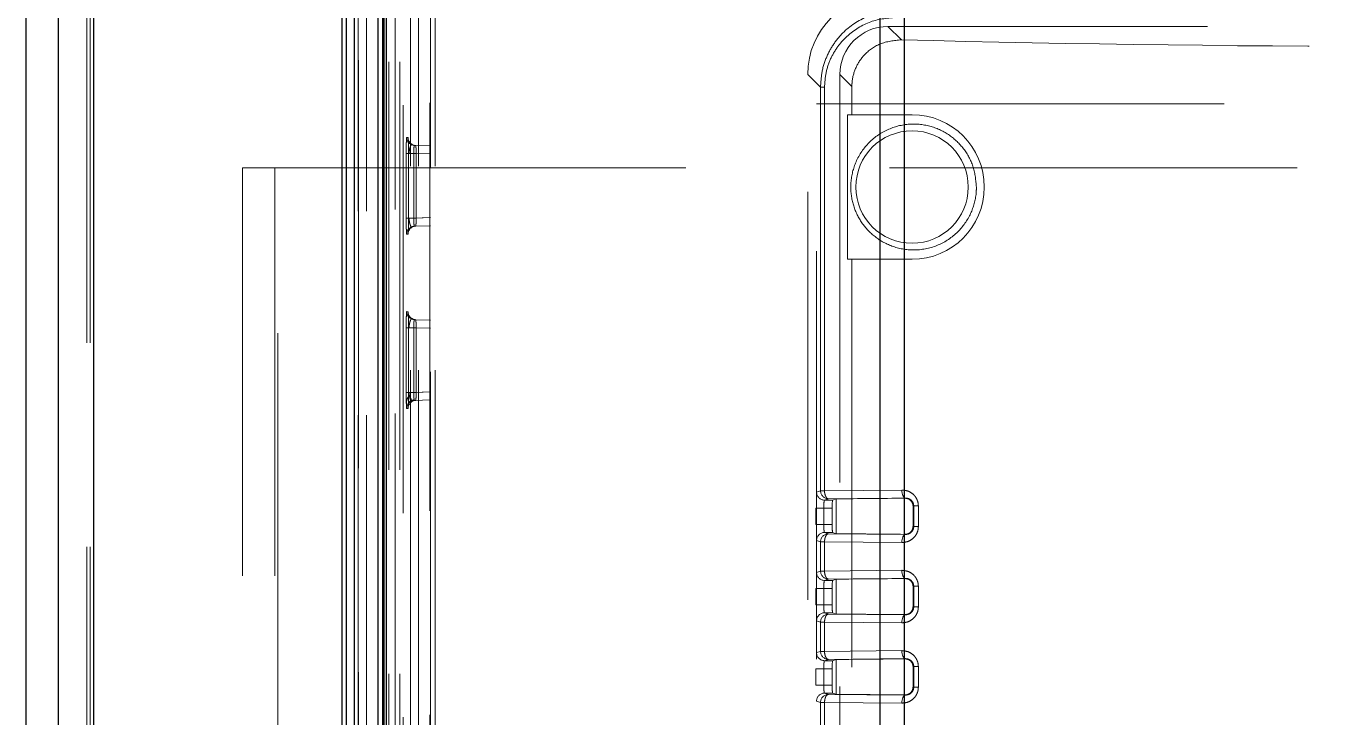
# Model space of a CAD drawing. Header units: millimetres. Extents: x 108 to 5832, y 144 to 4056.
# Drawn here: x 1115.8 to 1196.6, y 1540.6 to 1583.6 of the extents above; entities that cross this region are included whole.
import ezdxf

# ---------------------------------------------------------------- set-up
doc = ezdxf.new("R2010")
doc.units = ezdxf.units.MM
doc.header["$LTSCALE"] = 20
doc.linetypes.add('HIDDEN', pattern=[1.905, 1.27, -0.635])

msp = doc.modelspace()

# ---------------------------------------------------------------- linework, layer by layer
at = {"color": 7, "linetype": 'Continuous', "lineweight": 25}
for p, q in [((1115.802, 1767.814), (1115.802, 1131.814)), ((1117.802, 1767.814), (1117.802, 1131.814)), ((1120.002, 1754.814), (1120.002, 1144.814)), ((1135.502, 1381.614), (1135.502, 1619.614)), ((1135.776, 1381.614), (1135.776, 1619.614)), ((1136.276, 1381.614), (1136.276, 1619.614)), ((1137.715, 1619.514), (1137.715, 1381.714)), ((1138.015, 1619.514), (1138.015, 1381.714)), ((1138.11, 1381.714), (1138.11, 1619.514)), ((1138.252, 1619.364), (1138.252, 1381.864)), ((1169.002, 1594.914), (1169.002, 1406.314)), ((1170.502, 1593.414), (1170.502, 1407.814))]:
    msp.add_line(p, q, dxfattribs=at)
at = {"color": 1, "linetype": 'HIDDEN', "lineweight": 18}
for p, q in [((1119.602, 1144.814), (1119.602, 1754.814)), ((1119.802, 1144.814), (1119.802, 1754.814)), ((1120.002, 1754.814), (1120.002, 1144.814)), ((1136.502, 1381.614), (1136.502, 1619.614)), ((1136.513, 1619.614), (1136.513, 1381.614)), ((1137.013, 1381.614), (1137.013, 1619.614)), ((1138.41, 1619.514), (1138.41, 1381.714)), ((1138.802, 1381.714), (1138.802, 1619.514)), ((1139.094, 1619.514), (1139.094, 1381.712)), ((1140.96, 1616.957), (1140.96, 1384.272)), ((1141.002, 1384.313), (1141.002, 1616.915)), ((1139.302, 1616.814), (1139.302, 1384.414)), ((1139.756, 1384.414), (1139.756, 1616.814)), ((1140.256, 1384.414), (1140.256, 1616.814)), ((1141.302, 1384.414), (1141.302, 1616.814)), ((1227.508, 1583.611), (1169.501, 1583.611)), ((1169.501, 1583.611), (1170.335, 1582.777)), ((1164.502, 1433.612), (1164.502, 1580.621)), ((1165.299, 1579.824), (1164.502, 1580.621)), ((1166.505, 1580.616), (1166.505, 1433.613)), ((1166.505, 1580.616), (1167.253, 1579.867)), ((1165.299, 1554.705), (1165.299, 1579.824)), ((1165.55, 1579.824), (1165.299, 1579.824)), ((1165.55, 1554.705), (1165.55, 1579.824)), ((1167.253, 1579.867), (1167.253, 1578.114)), ((1165.041, 1578.791), (1422.707, 1578.791)), ((1165.041, 1429.914), (1165.041, 1578.791)), ((1166.977, 1578.114), (1166.977, 1569.114)), ((1171.002, 1578.114), (1166.977, 1578.114)), ((1139.606, 1576.702), (1139.518, 1576.705)), ((1139.491, 1575.707), (1139.974, 1575.707)), ((1139.491, 1575.707), (1139.491, 1571.672)), ((1139.632, 1575.702), (1140.115, 1575.702)), ((1139.632, 1571.677), (1139.632, 1575.702)), ((1139.632, 1575.702), (1139.632, 1571.677)), ((1141.002, 1575.671), (1139.974, 1575.707)), ((1139.974, 1575.707), (1139.974, 1571.672)), ((1141.002, 1576.17), (1140, 1576.205)), ((1141.002, 1575.671), (1140.115, 1575.702)), ((1140.115, 1571.677), (1140.115, 1575.702)), ((1131.302, 1574.814), (1129.302, 1574.814)), ((1129.302, 1574.814), (1129.302, 1424.814)), ((1131.302, 1574.814), (1131.302, 1424.814)), ((1131.502, 1574.814), (1131.302, 1574.814)), ((1131.502, 1424.814), (1131.502, 1574.814)), ((1131.502, 1574.814), (1454.602, 1574.814)), ((1139.491, 1571.672), (1139.974, 1571.672)), ((1139.632, 1571.677), (1140.115, 1571.677)), ((1141.002, 1571.708), (1139.974, 1571.672)), ((1141.002, 1571.708), (1140.115, 1571.677)), ((1140, 1571.173), (1141.002, 1571.208)), ((1139.518, 1570.673), (1139.606, 1570.676)), ((1171.002, 1569.114), (1166.977, 1569.114)), ((1167.253, 1569.114), (1167.253, 1433.738)), ((1139.606, 1565.852), (1139.518, 1565.855)), ((1141.002, 1565.32), (1140, 1565.355)), ((1139.974, 1564.857), (1139.491, 1564.857)), ((1139.491, 1564.857), (1139.491, 1560.822)), ((1139.632, 1564.852), (1140.115, 1564.852)), ((1139.632, 1560.827), (1139.632, 1564.852)), ((1139.632, 1564.852), (1139.632, 1560.827)), ((1139.974, 1564.857), (1141.002, 1564.821)), ((1139.974, 1564.857), (1139.974, 1560.822)), ((1141.002, 1564.821), (1140.115, 1564.852)), ((1140.115, 1560.827), (1140.115, 1564.852)), ((1139.491, 1560.822), (1139.974, 1560.822)), ((1139.632, 1560.827), (1140.115, 1560.827)), ((1141.002, 1560.858), (1139.974, 1560.822)), ((1141.002, 1560.358), (1140, 1560.323)), ((1141.002, 1560.858), (1140.115, 1560.827)), ((1139.518, 1559.823), (1139.606, 1559.826)), ((1165.299, 1554.705), (1165.053, 1554.623)), ((1165.55, 1554.705), (1165.299, 1554.705)), ((1170.361, 1554.749), (1165.55, 1554.705)), ((1165.552, 1554.123), (1165.798, 1554.205)), ((1166.054, 1554.123), (1165.552, 1554.123)), ((1170.579, 1554.249), (1165.798, 1554.205)), ((1166.284, 1554.199), (1166.054, 1554.123)), ((1166.284, 1554.199), (1166.284, 1552.029)), ((1170.579, 1554.249), (1170.549, 1554.239)), ((1165.002, 1553.623), (1165.002, 1552.606)), ((1165.002, 1553.623), (1165.501, 1553.623)), ((1165.501, 1553.623), (1165.501, 1552.606)), ((1165.501, 1553.623), (1166.028, 1553.623)), ((1166.028, 1552.606), (1166.028, 1553.623)), ((1171.062, 1553.743), (1171.106, 1553.758)), ((1171.062, 1552.485), (1171.062, 1553.743)), ((1171.394, 1553.758), (1171.106, 1553.758)), ((1171.106, 1552.47), (1171.106, 1553.758)), ((1171.394, 1552.47), (1171.394, 1553.758)), ((1165.002, 1552.606), (1165.501, 1552.606)), ((1166.028, 1552.606), (1165.501, 1552.606)), ((1171.106, 1552.47), (1171.062, 1552.485)), ((1171.394, 1552.47), (1171.106, 1552.47)), ((1165.053, 1551.606), (1165.299, 1551.524)), ((1165.299, 1551.524), (1165.55, 1551.524)), ((1165.299, 1549.705), (1165.299, 1551.524)), ((1165.55, 1549.705), (1165.55, 1551.524)), ((1165.55, 1551.524), (1170.361, 1551.48)), ((1165.552, 1552.106), (1166.054, 1552.106)), ((1165.798, 1552.024), (1165.552, 1552.106)), ((1165.798, 1552.024), (1170.579, 1551.98)), ((1166.054, 1552.106), (1166.284, 1552.029)), ((1170.549, 1551.99), (1170.579, 1551.98)), ((1165.299, 1549.705), (1165.053, 1549.623)), ((1165.55, 1549.705), (1165.299, 1549.705)), ((1170.361, 1549.749), (1165.55, 1549.705)), ((1165.552, 1549.123), (1165.798, 1549.205)), ((1166.054, 1549.123), (1165.552, 1549.123)), ((1170.579, 1549.249), (1165.798, 1549.205)), ((1166.284, 1549.199), (1166.054, 1549.123)), ((1166.284, 1549.199), (1166.284, 1547.029)), ((1170.579, 1549.249), (1170.549, 1549.239)), ((1165.002, 1548.623), (1165.002, 1547.606)), ((1165.002, 1548.623), (1165.501, 1548.623)), ((1165.501, 1548.623), (1165.501, 1547.606)), ((1165.501, 1548.623), (1166.028, 1548.623)), ((1166.028, 1547.606), (1166.028, 1548.623)), ((1171.062, 1548.743), (1171.106, 1548.758)), ((1171.062, 1547.485), (1171.062, 1548.743)), ((1171.394, 1548.758), (1171.106, 1548.758)), ((1171.106, 1547.47), (1171.106, 1548.758)), ((1171.394, 1547.47), (1171.394, 1548.758)), ((1165.002, 1547.606), (1165.501, 1547.606)), ((1166.028, 1547.606), (1165.501, 1547.606)), ((1171.106, 1547.47), (1171.062, 1547.485)), ((1171.394, 1547.47), (1171.106, 1547.47)), ((1165.053, 1546.606), (1165.299, 1546.524)), ((1165.552, 1547.106), (1166.054, 1547.106)), ((1165.798, 1547.024), (1165.552, 1547.106)), ((1165.798, 1547.024), (1170.579, 1546.98)), ((1166.054, 1547.106), (1166.284, 1547.029)), ((1170.549, 1546.99), (1170.579, 1546.98)), ((1165.299, 1546.524), (1165.55, 1546.524)), ((1165.299, 1544.705), (1165.299, 1546.524)), ((1165.55, 1544.705), (1165.55, 1546.524)), ((1165.55, 1546.524), (1170.361, 1546.48)), ((1165.299, 1544.705), (1165.053, 1544.623)), ((1165.55, 1544.705), (1165.299, 1544.705)), ((1170.361, 1544.749), (1165.55, 1544.705)), ((1165.552, 1544.123), (1165.798, 1544.205)), ((1170.579, 1544.249), (1165.798, 1544.205)), ((1166.284, 1544.199), (1166.054, 1544.123)), ((1166.284, 1544.199), (1166.284, 1542.029)), ((1170.579, 1544.249), (1170.549, 1544.239)), ((1165.002, 1543.623), (1165.002, 1542.606)), ((1165.002, 1543.623), (1165.501, 1543.623)), ((1165.501, 1543.623), (1165.501, 1542.606)), ((1165.501, 1543.623), (1166.028, 1543.623)), ((1166.054, 1544.123), (1165.552, 1544.123)), ((1166.028, 1542.606), (1166.028, 1543.623)), ((1171.062, 1543.743), (1171.106, 1543.758)), ((1171.062, 1542.485), (1171.062, 1543.743)), ((1171.394, 1543.758), (1171.106, 1543.758)), ((1171.106, 1542.47), (1171.106, 1543.758)), ((1171.394, 1542.47), (1171.394, 1543.758)), ((1165.002, 1542.606), (1165.501, 1542.606)), ((1166.028, 1542.606), (1165.501, 1542.606)), ((1165.798, 1542.024), (1165.552, 1542.106)), ((1165.552, 1542.106), (1166.054, 1542.106)), ((1165.798, 1542.024), (1170.579, 1541.98)), ((1166.054, 1542.106), (1166.284, 1542.029)), ((1170.549, 1541.99), (1170.579, 1541.98)), ((1171.106, 1542.47), (1171.062, 1542.485)), ((1171.394, 1542.47), (1171.106, 1542.47)), ((1165.053, 1541.606), (1165.299, 1541.524)), ((1165.299, 1541.524), (1165.55, 1541.524)), ((1165.299, 1539.705), (1165.299, 1541.524)), ((1165.55, 1539.705), (1165.55, 1541.524)), ((1165.55, 1541.524), (1170.361, 1541.48))]:
    msp.add_line(p, q, dxfattribs=at)
at = {"color": 1, "linetype": 'HIDDEN', "lineweight": 18, "flags": 128}
for points in [[(1170.361, 1554.749), (1170.366, 1554.652), (1170.379, 1554.559), (1170.399, 1554.474), (1170.426, 1554.398), (1170.459, 1554.336), (1170.497, 1554.289), (1170.537, 1554.26), (1170.579, 1554.249)], [(1170.361, 1551.48), (1170.366, 1551.576), (1170.379, 1551.669), (1170.399, 1551.755), (1170.426, 1551.83), (1170.459, 1551.893), (1170.497, 1551.939), (1170.537, 1551.969), (1170.579, 1551.98)], [(1170.361, 1549.749), (1170.366, 1549.652), (1170.379, 1549.559), (1170.399, 1549.474), (1170.426, 1549.398), (1170.459, 1549.336), (1170.497, 1549.289), (1170.537, 1549.26), (1170.579, 1549.249)], [(1170.361, 1546.48), (1170.366, 1546.576), (1170.379, 1546.669), (1170.399, 1546.755), (1170.426, 1546.83), (1170.459, 1546.893), (1170.497, 1546.939), (1170.537, 1546.969), (1170.579, 1546.98)], [(1170.361, 1544.749), (1170.366, 1544.652), (1170.379, 1544.559), (1170.399, 1544.474), (1170.426, 1544.398), (1170.459, 1544.336), (1170.497, 1544.289), (1170.537, 1544.26), (1170.579, 1544.249)], [(1170.361, 1541.48), (1170.366, 1541.576), (1170.379, 1541.669), (1170.399, 1541.755), (1170.426, 1541.83), (1170.459, 1541.893), (1170.497, 1541.939), (1170.537, 1541.969), (1170.579, 1541.98)]]:
    msp.add_lwpolyline(points, dxfattribs=at)
at = {"color": 1, "linetype": 'HIDDEN', "lineweight": 18}
msp.add_circle((1171.002, 1573.614), 3.5, dxfattribs=at)
for centre, radius, start, end in [((1171.002, 1573.614), 4.5, 270, 90), ((1140.017, 1576.705), 0.5, 179.97274, 268.00367), ((1140.106, 1576.702), 0.5, 179.98695, 267.98946), ((1140.017, 1570.674), 0.5, 91.99633, 180.02726), ((1140.106, 1570.677), 0.5, 92.01054, 180.01305), ((1140.018, 1565.855), 0.5, 180.00017, 267.97624), ((1140.106, 1565.852), 0.5, 180.00061, 267.98947), ((1140.018, 1559.824), 0.5, 92.00203, 180.02156), ((1140.106, 1559.827), 0.5, 92.01624, 180.00735), ((1165.799, 1554.705), 0.5, 180.02535, 269.91313), ((1165.553, 1554.623), 0.5, 180.02516, 269.89965), ((1165.553, 1551.605), 0.5, 90.10035, 179.97484), ((1165.799, 1551.524), 0.5, 90.08687, 179.97465), ((1165.553, 1549.623), 0.5, 180.02516, 269.89965), ((1165.799, 1549.705), 0.5, 180.02535, 269.91313), ((1165.553, 1546.605), 0.5, 90.10035, 179.97484), ((1165.799, 1546.524), 0.5, 90.08687, 179.97465), ((1165.553, 1544.623), 0.5, 180.02516, 269.89965), ((1165.799, 1544.705), 0.5, 180.03889, 269.88592), ((1165.553, 1541.605), 0.5, 90.11408, 179.96111), ((1165.799, 1541.524), 0.5, 90.09257, 179.96895)]:
    msp.add_arc(centre, radius, start, end, dxfattribs=at)
for centre, major_axis, ratio, start_param, end_param in [((1169.509, 1580.607), (3.545, -3.545), 0.997265, 2.357564, 3.925621), ((1169.509, 1580.607), (2.127, -2.127), 0.997265, 2.357564, 3.925621), ((1204.502, 1586.349), (76.227, 0), 0.052408, 4.247604, 4.712389), ((1166.054, 1553.623), (0, 0.5), 0.052408, 0.017453, 1.570796), ((1204.502, 1553.028), (77.227, 0), 0.017455, 2.026013, 2.088502), ((1166.054, 1552.606), (0, 0.5), 0.052408, 1.570796, 3.124139), ((1204.502, 1553.2), (77.227, 0), 0.017455, 4.194684, 4.257172), ((1166.054, 1548.623), (0, 0.5), 0.052408, 0.017453, 1.570796), ((1204.502, 1548.028), (77.227, 0), 0.017455, 2.026013, 2.088502), ((1166.054, 1547.606), (0, 0.5), 0.052408, 1.570796, 3.124139), ((1204.502, 1548.2), (77.227, 0), 0.017455, 4.194684, 4.257172), ((1204.502, 1543.028), (77.227, 0), 0.017455, 2.026013, 2.088502), ((1166.054, 1543.623), (0, 0.5), 0.052408, 0.017453, 1.570796), ((1166.054, 1542.606), (0, 0.5), 0.052408, 1.570796, 3.124139), ((1204.502, 1543.2), (77.227, 0), 0.017455, 4.194684, 4.257172)]:
    msp.add_ellipse(centre, major_axis=major_axis, ratio=ratio, start_param=start_param, end_param=end_param, dxfattribs=at)
for points, knots in [([(1165.299, 1579.824), (1165.321, 1580.17), (1165.365, 1580.871), (1165.707, 1581.846), (1166.227, 1582.72), (1167.119, 1583.702), (1168.261, 1584.275), (1169.172, 1584.651), (1169.483, 1584.626), (1169.483, 1584.626), (1169.485, 1584.626), (1169.49, 1584.628), (1169.509, 1584.63), (1169.586, 1584.643), (1169.891, 1584.681), (1170.186, 1584.685), (1170.421, 1584.689)], [0, 0, 0, 0, 0.124978, 0.253, 0.373336, 0.504126, 0.75229, 0.876015, 0.876031, 0.876066, 0.87617, 0.876567, 0.878072, 0.88397, 0.907289, 1, 1, 1, 1]), ([(1165.55, 1579.824), (1165.57, 1580.141), (1165.61, 1580.775), (1165.929, 1581.666), (1166.406, 1582.45), (1167.224, 1583.31), (1168.497, 1584.06), (1169.634, 1584.147), (1170.202, 1584.19)], [0, 0, 0, 0, 0.124906, 0.250266, 0.375596, 0.500696, 0.750465, 1, 1, 1, 1]), ([(1170.335, 1582.777), (1169.877, 1582.733), (1169.026, 1582.651), (1168.051, 1581.947), (1167.466, 1581.085), (1167.268, 1580.368), (1167.256, 1579.957), (1167.253, 1579.867)], [0, 0, 0, 0, 0.304181, 0.564305, 0.754979, 0.946361, 1, 1, 1, 1]), ([(1175.012, 1573.614), (1174.973, 1574.03), (1174.896, 1574.861), (1174.298, 1575.975), (1173.41, 1576.86), (1172.248, 1577.437), (1170.901, 1577.61), (1169.51, 1577.293), (1168.29, 1576.474), (1167.462, 1575.277), (1167.206, 1574.246), (1167.172, 1573.308), (1167.312, 1572.411), (1167.846, 1571.331), (1168.694, 1570.441), (1169.84, 1569.823), (1171.218, 1569.61), (1172.647, 1569.914), (1173.878, 1570.729), (1174.702, 1571.894), (1174.991, 1572.921), (1175.008, 1573.487), (1175.012, 1573.614)], [0, 0, 0, 0, 0.048107, 0.096169, 0.145599, 0.198441, 0.255582, 0.316578, 0.378732, 0.437362, 0.489151, 0.499973, 0.546378, 0.592694, 0.641613, 0.696076, 0.755869, 0.818116, 0.87851, 0.93421, 0.985217, 1, 1, 1, 1]), ([(1139.518, 1576.705), (1139.516, 1576.701), (1139.512, 1576.692), (1139.506, 1576.62), (1139.503, 1576.509), (1139.5, 1576.442)], [0, 0, 0, 0, 0.284343, 0.568144, 1, 1, 1, 1]), ([(1139.632, 1575.702), (1139.632, 1575.774), (1139.632, 1575.918), (1139.63, 1576.12), (1139.627, 1576.299), (1139.623, 1576.492), (1139.616, 1576.664), (1139.609, 1576.69), (1139.606, 1576.702)], [0, 0, 0, 0, 0.138029, 0.276005, 0.405204, 0.535132, 0.775958, 1, 1, 1, 1]), ([(1139.5, 1576.442), (1139.5, 1576.427), (1139.496, 1576.342), (1139.493, 1576.077), (1139.492, 1575.829), (1139.491, 1575.707)], [0, 0, 0, 0, 0.100112, 0.557312, 1, 1, 1, 1]), ([(1139.905, 1576.244), (1139.877, 1576.251), (1139.819, 1576.264), (1139.751, 1576.175), (1139.708, 1576.021), (1139.68, 1575.853), (1139.669, 1575.753), (1139.664, 1575.702)], [0, 0, 0, 0, 0.218628, 0.45527, 0.714255, 0.853817, 1, 1, 1, 1]), ([(1140, 1576.205), (1139.997, 1576.203), (1139.991, 1576.199), (1139.982, 1576.158), (1139.973, 1576.067), (1139.969, 1575.904), (1139.972, 1575.773), (1139.974, 1575.707)], [0, 0, 0, 0, 0.135503, 0.26438, 0.501269, 0.748438, 1, 1, 1, 1]), ([(1140.115, 1575.702), (1140.113, 1575.739), (1140.111, 1575.813), (1140.107, 1575.916), (1140.103, 1576.005), (1140.098, 1576.101), (1140.093, 1576.184), (1140.09, 1576.196), (1140.089, 1576.202)], [0, 0, 0, 0, 0.143229, 0.281343, 0.414339, 0.542169, 0.781219, 1, 1, 1, 1]), ([(1139.491, 1571.672), (1139.492, 1571.549), (1139.493, 1571.3), (1139.496, 1571.036), (1139.5, 1570.951), (1139.5, 1570.936)], [0, 0, 0, 0, 0.4433899, 0.9015936, 1, 1, 1, 1]), ([(1139.606, 1570.676), (1139.609, 1570.689), (1139.616, 1570.715), (1139.623, 1570.887), (1139.627, 1571.081), (1139.63, 1571.26), (1139.632, 1571.461), (1139.632, 1571.605), (1139.632, 1571.677)], [0, 0, 0, 0, 0.225292, 0.46661, 0.595586, 0.725171, 0.862144, 1, 1, 1, 1]), ([(1139.664, 1571.677), (1139.669, 1571.626), (1139.68, 1571.526), (1139.708, 1571.357), (1139.751, 1571.203), (1139.819, 1571.114), (1139.878, 1571.128), (1139.906, 1571.135)], [0, 0, 0, 0, 0.146385, 0.285945, 0.544831, 0.781497, 1, 1, 1, 1]), ([(1139.974, 1571.672), (1139.972, 1571.606), (1139.969, 1571.475), (1139.973, 1571.311), (1139.982, 1571.22), (1139.991, 1571.179), (1139.997, 1571.175), (1140, 1571.173)], [0, 0, 0, 0, 0.251559, 0.498704, 0.735621, 0.86446, 1, 1, 1, 1]), ([(1140.089, 1571.176), (1140.09, 1571.182), (1140.093, 1571.194), (1140.098, 1571.277), (1140.103, 1571.373), (1140.107, 1571.463), (1140.111, 1571.566), (1140.113, 1571.639), (1140.115, 1571.677)], [0, 0, 0, 0, 0.218711, 0.457759, 0.58557, 0.718547, 0.856641, 1, 1, 1, 1]), ([(1139.5, 1570.936), (1139.503, 1570.869), (1139.506, 1570.758), (1139.512, 1570.686), (1139.516, 1570.678), (1139.518, 1570.673)], [0, 0, 0, 0, 0.433117, 0.715543, 1, 1, 1, 1]), ([(1139.5, 1565.592), (1139.5, 1565.577), (1139.496, 1565.492), (1139.493, 1565.227), (1139.492, 1564.979), (1139.491, 1564.857)], [0, 0, 0, 0, 0.100098, 0.557234, 1, 1, 1, 1]), ([(1139.518, 1565.855), (1139.516, 1565.851), (1139.512, 1565.842), (1139.506, 1565.77), (1139.503, 1565.659), (1139.5, 1565.592)], [0, 0, 0, 0, 0.284357, 0.568122, 1, 1, 1, 1]), ([(1139.632, 1564.852), (1139.632, 1564.924), (1139.632, 1565.068), (1139.63, 1565.27), (1139.627, 1565.449), (1139.623, 1565.642), (1139.616, 1565.814), (1139.609, 1565.84), (1139.606, 1565.852)], [0, 0, 0, 0, 0.138102, 0.276075, 0.405272, 0.535141, 0.775962, 1, 1, 1, 1]), ([(1139.905, 1565.394), (1139.877, 1565.401), (1139.819, 1565.414), (1139.751, 1565.325), (1139.708, 1565.171), (1139.68, 1565.003), (1139.669, 1564.903), (1139.664, 1564.852)], [0, 0, 0, 0, 0.218608, 0.455225, 0.714184, 0.853731, 1, 1, 1, 1]), ([(1140, 1565.355), (1139.997, 1565.353), (1139.991, 1565.349), (1139.982, 1565.308), (1139.973, 1565.217), (1139.969, 1565.053), (1139.972, 1564.923), (1139.974, 1564.857)], [0, 0, 0, 0, 0.135473, 0.264336, 0.501198, 0.748466, 1, 1, 1, 1]), ([(1140.115, 1564.852), (1140.113, 1564.889), (1140.111, 1564.963), (1140.107, 1565.066), (1140.103, 1565.155), (1140.098, 1565.251), (1140.093, 1565.334), (1140.09, 1565.346), (1140.089, 1565.352)], [0, 0, 0, 0, 0.143371, 0.281475, 0.414463, 0.542173, 0.781207, 1, 1, 1, 1]), ([(1139.491, 1560.822), (1139.492, 1560.699), (1139.493, 1560.451), (1139.496, 1560.194), (1139.499, 1560.113), (1139.5, 1560.103)], [0, 0, 0, 0, 0.459415, 0.93418, 1, 1, 1, 1]), ([(1139.63, 1560.565), (1139.608, 1560.531), (1139.564, 1560.46), (1139.523, 1560.334), (1139.5, 1560.198), (1139.5, 1560.105), (1139.5, 1560.058)], [0, 0, 0, 0, 0.2383334, 0.4848888, 0.7388167, 1, 1, 1, 1]), ([(1139.606, 1559.826), (1139.609, 1559.839), (1139.616, 1559.865), (1139.623, 1560.037), (1139.627, 1560.231), (1139.63, 1560.41), (1139.632, 1560.611), (1139.632, 1560.755), (1139.632, 1560.827)], [0, 0, 0, 0, 0.225307, 0.466641, 0.595569, 0.725228, 0.86221, 1, 1, 1, 1]), ([(1139.644, 1560.213), (1139.669, 1560.235), (1139.718, 1560.278), (1139.806, 1560.323), (1139.897, 1560.352), (1139.959, 1560.358), (1139.989, 1560.361)], [0, 0, 0, 0, 0.262367, 0.519437, 0.766539, 1, 1, 1, 1]), ([(1139.664, 1560.827), (1139.67, 1560.776), (1139.681, 1560.676), (1139.708, 1560.507), (1139.752, 1560.354), (1139.82, 1560.265), (1139.879, 1560.279), (1139.907, 1560.285)], [0, 0, 0, 0, 0.146283, 0.285835, 0.544783, 0.78142, 1, 1, 1, 1]), ([(1139.822, 1560.283), (1139.819, 1560.285), (1139.814, 1560.287), (1139.807, 1560.318), (1139.802, 1560.366), (1139.799, 1560.413), (1139.798, 1560.437)], [0, 0, 0, 0, 0.249438, 0.4992495, 0.7493996, 1, 1, 1, 1]), ([(1139.974, 1560.822), (1139.972, 1560.756), (1139.969, 1560.625), (1139.973, 1560.461), (1139.982, 1560.37), (1139.991, 1560.329), (1139.997, 1560.325), (1140, 1560.323)], [0, 0, 0, 0, 0.251551, 0.498689, 0.735599, 0.86448, 1, 1, 1, 1]), ([(1140.089, 1560.326), (1140.09, 1560.332), (1140.093, 1560.344), (1140.098, 1560.427), (1140.103, 1560.523), (1140.107, 1560.613), (1140.111, 1560.716), (1140.113, 1560.789), (1140.115, 1560.827)], [0, 0, 0, 0, 0.21874, 0.457819, 0.585646, 0.718511, 0.856622, 1, 1, 1, 1]), ([(1139.5, 1560.103), (1139.502, 1560.029), (1139.506, 1559.912), (1139.512, 1559.836), (1139.516, 1559.828), (1139.518, 1559.823)], [0, 0, 0, 0, 0.455169, 0.7266164, 1, 1, 1, 1]), ([(1165.798, 1554.205), (1165.798, 1554.205), (1165.797, 1554.205), (1165.794, 1554.205), (1165.787, 1554.205), (1165.773, 1554.208), (1165.745, 1554.216), (1165.709, 1554.238), (1165.665, 1554.283), (1165.618, 1554.357), (1165.58, 1554.461), (1165.555, 1554.582), (1165.551, 1554.661), (1165.55, 1554.705)], [0, 0, 0, 0, 0.00299, 0.008179, 0.025069, 0.057524, 0.116927, 0.240469, 0.34785, 0.500408, 0.694061, 0.833159, 1, 1, 1, 1]), ([(1171.394, 1553.758), (1171.389, 1553.828), (1171.381, 1553.968), (1171.311, 1554.166), (1171.207, 1554.343), (1171.025, 1554.539), (1170.74, 1554.714), (1170.487, 1554.737), (1170.361, 1554.749)], [0, 0, 0, 0, 0.124795, 0.25039, 0.3739, 0.500786, 0.750349, 1, 1, 1, 1]), ([(1165.552, 1554.123), (1165.548, 1554.119), (1165.541, 1554.113), (1165.528, 1554.066), (1165.514, 1553.973), (1165.503, 1553.815), (1165.502, 1553.686), (1165.501, 1553.623)], [0, 0, 0, 0, 0.154264, 0.289396, 0.501659, 0.757566, 1, 1, 1, 1]), ([(1170.549, 1554.239), (1170.613, 1554.233), (1170.741, 1554.22), (1170.909, 1554.115), (1171.022, 1553.964), (1171.06, 1553.83), (1171.062, 1553.759), (1171.062, 1553.743)], [0, 0, 0, 0, 0.255118, 0.511038, 0.744363, 0.945965, 1, 1, 1, 1]), ([(1171.106, 1553.758), (1171.104, 1553.791), (1171.1, 1553.859), (1171.066, 1553.957), (1171.013, 1554.048), (1170.916, 1554.15), (1170.768, 1554.234), (1170.643, 1554.244), (1170.579, 1554.249)], [0, 0, 0, 0, 0.1015446, 0.2096435, 0.3278232, 0.459144, 0.7224358, 1, 1, 1, 1]), ([(1165.501, 1552.606), (1165.502, 1552.543), (1165.503, 1552.413), (1165.514, 1552.255), (1165.528, 1552.163), (1165.541, 1552.116), (1165.548, 1552.109), (1165.552, 1552.106)], [0, 0, 0, 0, 0.242432, 0.498338, 0.710568, 0.845699, 1, 1, 1, 1]), ([(1170.361, 1551.48), (1170.487, 1551.491), (1170.739, 1551.515), (1171.024, 1551.689), (1171.206, 1551.885), (1171.311, 1552.062), (1171.381, 1552.26), (1171.389, 1552.4), (1171.394, 1552.47)], [0, 0, 0, 0, 0.24957, 0.498632, 0.62529, 0.748904, 0.874778, 1, 1, 1, 1]), ([(1171.062, 1552.485), (1171.057, 1552.434), (1171.048, 1552.332), (1170.976, 1552.196), (1170.868, 1552.085), (1170.721, 1552.005), (1170.609, 1551.995), (1170.549, 1551.99)], [0, 0, 0, 0, 0.181665, 0.362992, 0.552265, 0.7629, 1, 1, 1, 1]), ([(1170.579, 1551.98), (1170.643, 1551.985), (1170.768, 1551.995), (1170.916, 1552.079), (1171.012, 1552.181), (1171.066, 1552.271), (1171.1, 1552.369), (1171.104, 1552.437), (1171.106, 1552.47)], [0, 0, 0, 0, 0.2775228, 0.5404033, 0.6719214, 0.7901975, 0.8983326, 1, 1, 1, 1]), ([(1165.55, 1551.524), (1165.553, 1551.582), (1165.558, 1551.673), (1165.587, 1551.79), (1165.62, 1551.872), (1165.661, 1551.94), (1165.718, 1552.004), (1165.768, 1552.016), (1165.798, 1552.024)], [0, 0, 0, 0, 0.222691, 0.351288, 0.500095, 0.618689, 0.760417, 1, 1, 1, 1]), ([(1165.552, 1549.123), (1165.548, 1549.119), (1165.541, 1549.113), (1165.528, 1549.066), (1165.514, 1548.973), (1165.503, 1548.815), (1165.502, 1548.686), (1165.501, 1548.623)], [0, 0, 0, 0, 0.15427, 0.28946, 0.50164, 0.757557, 1, 1, 1, 1]), ([(1165.798, 1549.205), (1165.798, 1549.205), (1165.797, 1549.205), (1165.794, 1549.205), (1165.787, 1549.205), (1165.773, 1549.208), (1165.745, 1549.216), (1165.709, 1549.238), (1165.665, 1549.283), (1165.618, 1549.357), (1165.58, 1549.461), (1165.555, 1549.582), (1165.551, 1549.661), (1165.55, 1549.705)], [0, 0, 0, 0, 0.00299, 0.008179, 0.025069, 0.057524, 0.116927, 0.240469, 0.34785, 0.500408, 0.694061, 0.833159, 1, 1, 1, 1]), ([(1171.394, 1548.758), (1171.389, 1548.828), (1171.381, 1548.968), (1171.311, 1549.166), (1171.207, 1549.343), (1171.025, 1549.539), (1170.74, 1549.714), (1170.487, 1549.737), (1170.361, 1549.749)], [0, 0, 0, 0, 0.124795, 0.25039, 0.3739, 0.500786, 0.750349, 1, 1, 1, 1]), ([(1170.549, 1549.239), (1170.613, 1549.233), (1170.741, 1549.22), (1170.909, 1549.115), (1171.022, 1548.964), (1171.06, 1548.83), (1171.062, 1548.759), (1171.062, 1548.743)], [0, 0, 0, 0, 0.255118, 0.511038, 0.744363, 0.945965, 1, 1, 1, 1]), ([(1171.106, 1548.758), (1171.104, 1548.791), (1171.1, 1548.859), (1171.066, 1548.957), (1171.012, 1549.048), (1170.916, 1549.15), (1170.768, 1549.234), (1170.643, 1549.244), (1170.579, 1549.249)], [0, 0, 0, 0, 0.101548, 0.209539, 0.327723, 0.459124, 0.722426, 1, 1, 1, 1]), ([(1165.501, 1547.606), (1165.502, 1547.543), (1165.503, 1547.413), (1165.514, 1547.255), (1165.528, 1547.163), (1165.541, 1547.116), (1165.548, 1547.109), (1165.552, 1547.106)], [0, 0, 0, 0, 0.242318, 0.498262, 0.710525, 0.845675, 1, 1, 1, 1]), ([(1170.361, 1546.48), (1170.487, 1546.491), (1170.739, 1546.515), (1171.025, 1546.689), (1171.206, 1546.885), (1171.311, 1547.062), (1171.381, 1547.26), (1171.389, 1547.4), (1171.394, 1547.47)], [0, 0, 0, 0, 0.2495663, 0.4985903, 0.6252958, 0.7489079, 0.8747796, 1, 1, 1, 1]), ([(1171.062, 1547.485), (1171.057, 1547.434), (1171.048, 1547.332), (1170.976, 1547.196), (1170.868, 1547.085), (1170.721, 1547.005), (1170.609, 1546.995), (1170.549, 1546.99)], [0, 0, 0, 0, 0.181665, 0.362992, 0.552265, 0.7629, 1, 1, 1, 1]), ([(1170.579, 1546.98), (1170.643, 1546.985), (1170.768, 1546.995), (1170.916, 1547.079), (1171.012, 1547.181), (1171.066, 1547.271), (1171.1, 1547.369), (1171.104, 1547.437), (1171.106, 1547.47)], [0, 0, 0, 0, 0.2775228, 0.5404033, 0.6719214, 0.7901975, 0.8983326, 1, 1, 1, 1]), ([(1165.55, 1546.524), (1165.553, 1546.582), (1165.558, 1546.673), (1165.587, 1546.79), (1165.62, 1546.872), (1165.661, 1546.94), (1165.718, 1547.004), (1165.768, 1547.016), (1165.798, 1547.024)], [0, 0, 0, 0, 0.222691, 0.351288, 0.500095, 0.618689, 0.760417, 1, 1, 1, 1]), ([(1165.798, 1544.205), (1165.798, 1544.205), (1165.797, 1544.205), (1165.794, 1544.205), (1165.787, 1544.205), (1165.773, 1544.208), (1165.745, 1544.216), (1165.709, 1544.238), (1165.665, 1544.283), (1165.618, 1544.357), (1165.58, 1544.461), (1165.555, 1544.582), (1165.551, 1544.661), (1165.55, 1544.705)], [0, 0, 0, 0, 0.002994, 0.008183, 0.025073, 0.057528, 0.116931, 0.240472, 0.347853, 0.50041, 0.694062, 0.833159, 1, 1, 1, 1]), ([(1171.394, 1543.758), (1171.389, 1543.828), (1171.381, 1543.968), (1171.311, 1544.166), (1171.207, 1544.343), (1171.025, 1544.539), (1170.74, 1544.714), (1170.487, 1544.737), (1170.361, 1544.749)], [0, 0, 0, 0, 0.124795, 0.25039, 0.3739, 0.500786, 0.750349, 1, 1, 1, 1]), ([(1170.549, 1544.239), (1170.613, 1544.233), (1170.741, 1544.22), (1170.909, 1544.115), (1171.022, 1543.964), (1171.06, 1543.83), (1171.062, 1543.759), (1171.062, 1543.743)], [0, 0, 0, 0, 0.255118, 0.511038, 0.744363, 0.945965, 1, 1, 1, 1]), ([(1171.106, 1543.758), (1171.104, 1543.791), (1171.1, 1543.859), (1171.066, 1543.957), (1171.012, 1544.048), (1170.916, 1544.15), (1170.768, 1544.234), (1170.643, 1544.244), (1170.579, 1544.249)], [0, 0, 0, 0, 0.101548, 0.209539, 0.327723, 0.459124, 0.722426, 1, 1, 1, 1]), ([(1165.552, 1544.123), (1165.548, 1544.119), (1165.541, 1544.113), (1165.528, 1544.066), (1165.514, 1543.973), (1165.503, 1543.815), (1165.502, 1543.686), (1165.501, 1543.623)], [0, 0, 0, 0, 0.15427, 0.28946, 0.50164, 0.757557, 1, 1, 1, 1]), ([(1165.501, 1542.606), (1165.502, 1542.543), (1165.503, 1542.413), (1165.514, 1542.255), (1165.528, 1542.163), (1165.541, 1542.116), (1165.548, 1542.109), (1165.552, 1542.106)], [0, 0, 0, 0, 0.242318, 0.498262, 0.710525, 0.845675, 1, 1, 1, 1]), ([(1165.55, 1541.524), (1165.553, 1541.582), (1165.558, 1541.673), (1165.587, 1541.79), (1165.62, 1541.872), (1165.661, 1541.94), (1165.718, 1542.004), (1165.768, 1542.016), (1165.798, 1542.024)], [0, 0, 0, 0, 0.222691, 0.351288, 0.500095, 0.618689, 0.760417, 1, 1, 1, 1]), ([(1170.361, 1541.48), (1170.487, 1541.491), (1170.739, 1541.515), (1171.025, 1541.689), (1171.206, 1541.885), (1171.311, 1542.062), (1171.381, 1542.26), (1171.389, 1542.4), (1171.394, 1542.47)], [0, 0, 0, 0, 0.2495663, 0.4985903, 0.6252958, 0.7489079, 0.8747796, 1, 1, 1, 1]), ([(1171.062, 1542.485), (1171.057, 1542.434), (1171.048, 1542.333), (1170.976, 1542.196), (1170.868, 1542.085), (1170.721, 1542.005), (1170.609, 1541.995), (1170.549, 1541.99)], [0, 0, 0, 0, 0.181665, 0.362992, 0.552265, 0.7629, 1, 1, 1, 1]), ([(1170.579, 1541.98), (1170.643, 1541.985), (1170.768, 1541.995), (1170.916, 1542.079), (1171.012, 1542.181), (1171.066, 1542.271), (1171.1, 1542.369), (1171.104, 1542.437), (1171.106, 1542.47)], [0, 0, 0, 0, 0.2775228, 0.5404033, 0.6719214, 0.7901975, 0.8983326, 1, 1, 1, 1])]:
    msp.add_open_spline(points, degree=3, knots=knots, dxfattribs=at)

doc.saveas('drawing.dxf')
